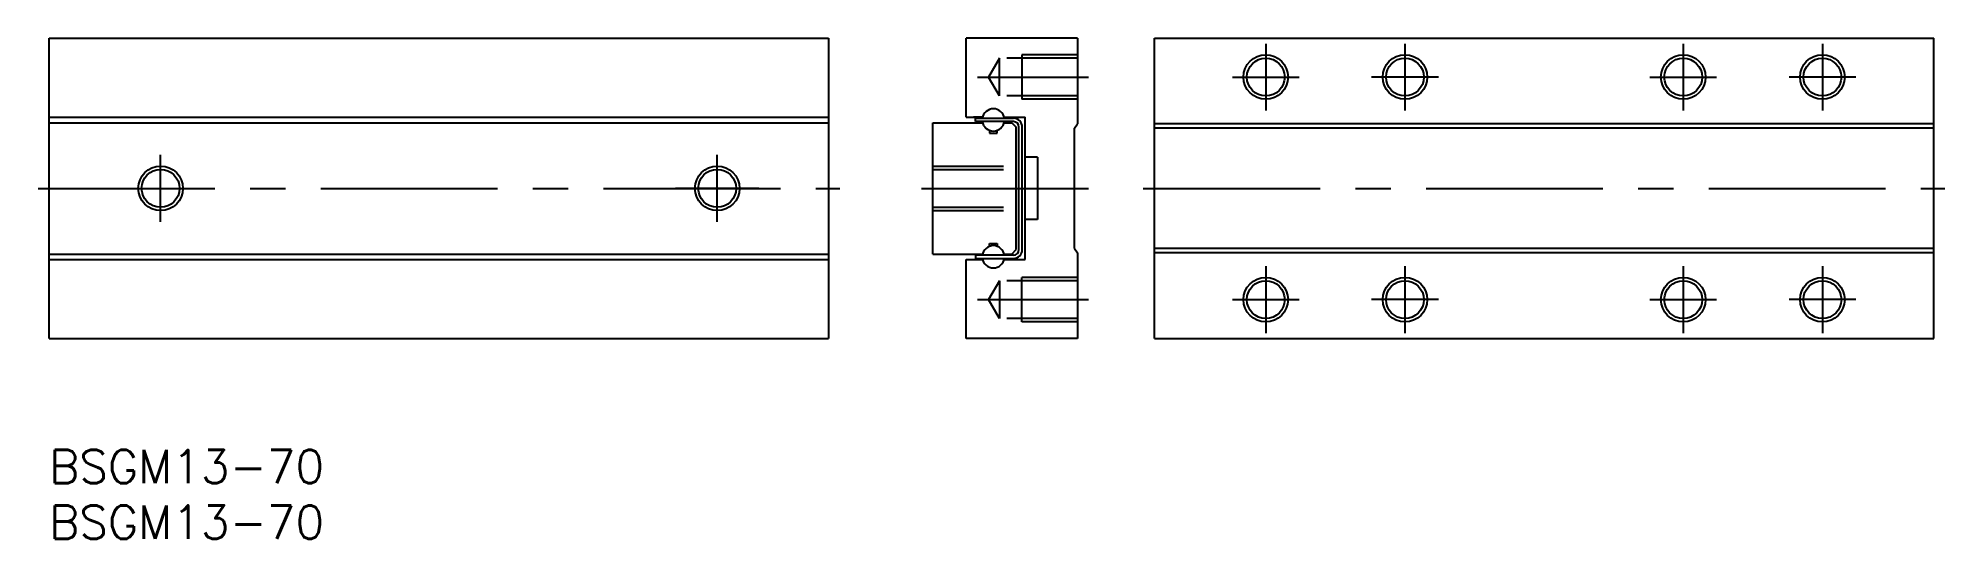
# Model space of a CAD drawing. Extents: x -1 to 170, y -8 to 37.
import ezdxf

# ---------------------------------------------------------------- set-up
doc = ezdxf.new("R2010")
doc.units = 0
doc.header["$LTSCALE"] = 0.5
doc.linetypes.add('CENTER', pattern=[50.8, 31.75, -6.35, 6.35, -6.35])
doc.linetypes.add('DASHED', pattern=[19.05, 12.7, -6.35])
for name, color, linetype in [('MSM_CENTER', 1, 'CENTER'), ('MSM_CONTINUOUS', 7, 'CONTINUOUS'), ('MSM_DASHED', 4, 'DASHED'), ('MSM_NARROW', 5, 'CONTINUOUS'), ('MSM_PART_NUMBER', 7, 'CONTINUOUS')]:
    doc.layers.add(name, color=color, linetype=linetype)
doc.styles.get("Standard").update_dxf_attribs({"font": 'txt.shx', "height": 3, "bigfont": 'bigfont.shx'})

msp = doc.modelspace()

# ---------------------------------------------------------------- linework, layer by layer
at = {"layer": 'MSM_CENTER'}
for p, q in [((109.277236, 36.5), (109.277236, 30.5)), ((121.777236, 36.5), (121.777236, 30.5)), ((146.777236, 36.5), (146.777236, 30.5)), ((159.277236, 36.5), (159.277236, 30.5)), ((83.3755, 33.5), (93.356996, 33.5)), ((106.277236, 33.5), (112.277236, 33.5)), ((124.777236, 33.5), (118.777236, 33.5)), ((143.777236, 33.5), (149.777236, 33.5)), ((162.277236, 33.5), (156.277236, 33.5)), ((10, 20.5), (10, 26.5)), ((60, 20.5), (60, 26.5)), ((-1, 23.5), (71, 23.5)), ((6.25, 23.5), (13.75, 23.5)), ((63.75, 23.5), (56.25, 23.5)), ((78.356996, 23.5), (93.356996, 23.5)), ((98.277236, 23.5), (170.277236, 23.5)), ((109.277236, 16.5), (109.277236, 10.5)), ((121.777236, 16.5), (121.777236, 10.5)), ((146.777236, 16.5), (146.777236, 10.5)), ((159.277236, 16.5), (159.277236, 10.5)), ((83.3755, 13.5), (93.356996, 13.5)), ((106.277236, 13.5), (112.277236, 13.5)), ((124.777236, 13.5), (118.777236, 13.5)), ((143.777236, 13.5), (149.777236, 13.5)), ((162.277236, 13.5), (156.277236, 13.5))]:
    msp.add_line(p, q, dxfattribs=at)
at = {"layer": 'MSM_CONTINUOUS'}
for p, q in [((0, 37), (70, 37)), ((0, 10), (0, 37)), ((70, 37), (70, 10)), ((92.356996, 37), (82.356996, 37)), ((82.356996, 29.9), (82.356996, 37)), ((92.356996, 37), (92.356996, 29.3)), ((99.277236, 37), (169.277236, 37)), ((99.277236, 10), (99.277236, 37)), ((169.277236, 10), (169.277236, 37)), ((0, 29.9), (70, 29.9)), ((0, 29.4), (70, 29.4)), ((79.356996, 29.4), (83.83875, 29.4)), ((79.356996, 17.6), (79.356996, 29.4)), ((82.356996, 29.9), (83.83875, 29.9)), ((83.83875, 29.9), (83.006996, 29.9)), ((83.206996, 29.8), (86.606996, 29.8)), ((83.206996, 29.5), (83.206996, 29.8)), ((86.606996, 29.5), (83.206996, 29.5)), ((83.792443, 29.4), (83.83875, 29.4)), ((85.775242, 29.9), (87.656996, 29.9)), ((85.775242, 29.4), (86.456996, 29.4)), ((85.806996, 29.4), (86.006996, 29.4)), ((85.806996, 29.4), (86.006996, 29.4)), ((86.456996, 29.4), (86.856996, 29)), ((87.656996, 17.1), (87.656996, 29.9)), ((92.106996, 28.9), (92.356996, 29.3)), ((169.277236, 29.3), (99.277236, 29.3)), ((84.456996, 28.71325), (84.456996, 28.458411)), ((84.456996, 28.458411), (85.156996, 28.458411)), ((85.156996, 28.458411), (85.156996, 28.71325)), ((86.856996, 18), (86.856996, 29)), ((87.106996, 18), (87.106996, 29)), ((87.406996, 18), (87.406996, 29)), ((92.106996, 18.1), (92.106996, 28.9)), ((169.277236, 28.9), (99.277236, 28.9)), ((88.756996, 26.3), (87.656996, 26.3)), ((88.756996, 26.3), (88.756996, 20.7)), ((88.756996, 20.7), (87.656996, 20.7)), ((0, 17.6), (70, 17.6)), ((79.356996, 17.6), (83.83875, 17.6)), ((86.606996, 17.5), (83.206996, 17.5)), ((83.206996, 17.5), (83.206996, 17.2)), ((83.206996, 17.2), (86.606996, 17.2)), ((83.792443, 17.6), (83.83875, 17.6)), ((84.456996, 18.28675), (84.456996, 18.541589)), ((84.456996, 18.541589), (85.156996, 18.541589)), ((85.156996, 18.541589), (85.156996, 18.28675)), ((85.775242, 17.6), (86.456996, 17.6)), ((85.806996, 17.6), (86.006996, 17.6)), ((85.806996, 17.6), (86.006996, 17.6)), ((86.456996, 17.6), (86.856996, 18)), ((92.106996, 18.1), (92.356996, 17.7)), ((92.356996, 17.7), (92.356996, 10)), ((169.277236, 18.1), (99.277236, 18.1)), ((169.277236, 17.7), (99.277236, 17.7)), ((0, 17.1), (70, 17.1)), ((82.356996, 10), (82.356996, 17.1)), ((82.356996, 17.1), (83.83875, 17.1)), ((85.775242, 17.1), (87.656996, 17.1)), ((0, 10), (70, 10)), ((92.356996, 10), (82.356996, 10)), ((99.277236, 10), (169.277236, 10))]:
    msp.add_line(p, q, dxfattribs=at)
for centre in [(109.277236, 33.5), (121.777236, 33.5), (146.777236, 33.5), (159.277236, 33.5), (10, 23.5), (60, 23.5), (109.277236, 13.5), (121.777236, 13.5), (146.777236, 13.5), (159.277236, 13.5)]:
    msp.add_circle(centre, 1.7, dxfattribs=at)
for centre, radius, start, end in [((84.806996, 29.65), 1, 8.626927, 171.373073), ((84.806996, 29.65), 1, 188.626927, 351.373073), ((86.606996, 29), 0.8, 0, 90), ((86.606996, 29), 0.5, 0, 90), ((84.806996, 17.35), 1, 8.626927, 171.373073), ((84.806996, 17.35), 1, 188.626927, 351.373073), ((86.606996, 18), 0.5, 270, 0), ((86.606996, 18), 0.8, 270, 0)]:
    msp.add_arc(centre, radius, start, end, dxfattribs=at)
at = {"layer": 'MSM_DASHED'}
for p, q in [((85.356996, 35.2), (84.3755, 33.5)), ((92.356996, 35.2), (85.356996, 35.2)), ((85.356996, 31.8), (85.356996, 35.2)), ((92.356996, 35.5), (87.356996, 35.5)), ((87.356996, 35.5), (87.356996, 31.5)), ((85.356996, 31.8), (84.3755, 33.5)), ((92.356996, 31.8), (85.356996, 31.8)), ((92.356996, 31.5), (87.356996, 31.5)), ((79.356996, 25.5), (86.856996, 25.5)), ((79.356996, 25.2), (86.856996, 25.2)), ((79.356996, 21.8), (86.856996, 21.8)), ((79.356996, 21.5), (86.856996, 21.5)), ((92.356996, 15.5), (87.356996, 15.5)), ((87.356996, 11.5), (87.356996, 15.5)), ((85.356996, 15.2), (84.3755, 13.5)), ((92.356996, 15.2), (85.356996, 15.2)), ((85.356996, 15.2), (85.356996, 11.8)), ((85.356996, 11.8), (84.3755, 13.5)), ((92.356996, 11.8), (85.356996, 11.8)), ((92.356996, 11.5), (87.356996, 11.5))]:
    msp.add_line(p, q, dxfattribs=at)
at = {"layer": 'MSM_NARROW'}
for centre in [(109.277236, 33.5), (121.777236, 33.5), (146.777236, 33.5), (159.277236, 33.5), (10, 23.5), (60, 23.5), (109.277236, 13.5), (121.777236, 13.5), (146.777236, 13.5), (159.277236, 13.5)]:
    msp.add_circle(centre, 2, dxfattribs=at)

# ---------------------------------------------------------------- texts
at = {"layer": 'MSM_PART_NUMBER'}
for p in [(0, -3), (0, -8)]:
    msp.add_text('BSGM13-70', height=3, dxfattribs=at).set_placement(p)

doc.saveas('drawing.dxf')
